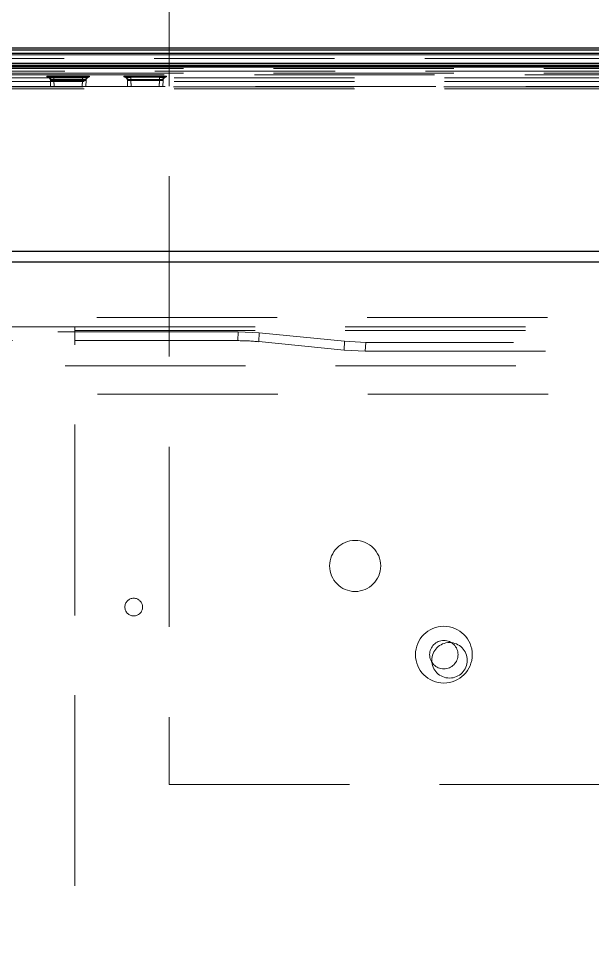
# Model space of a CAD drawing. Header units: millimetres. Extents: x 108 to 5832, y 144 to 4056.
# Drawn here: x 1196.6 to 1277.4, y 1495.6 to 1627.7 of the extents above; entities that cross this region are included whole.
import ezdxf

# ---------------------------------------------------------------- set-up
doc = ezdxf.new("R2010")
doc.units = ezdxf.units.MM
doc.header["$LTSCALE"] = 20
doc.linetypes.add('HIDDEN', pattern=[1.905, 1.27, -0.635])

msp = doc.modelspace()

# ---------------------------------------------------------------- linework, layer by layer
at = {"color": 1, "linetype": 'HIDDEN', "lineweight": 18}
for p, q in [((1217.8, 1719.81), (1217.8, 1519.81)), ((1139.5, 1622.61), (1448.5, 1622.61)), ((1448.5, 1622.6), (1139.5, 1622.6)), ((1139.5, 1622.1), (1448.5, 1622.1)), ((1448.4, 1620.71), (1139.6, 1620.71)), ((1139.6, 1620.31), (1448.4, 1620.31)), ((1448.4, 1620.02), (1139.6, 1620.02)), ((1445.7, 1619.81), (1142.3, 1619.81)), ((1200.56, 1619.6), (1200.56, 1619.51)), ((1201.56, 1619.63), (1201.56, 1619.14)), ((1205.59, 1619.63), (1201.56, 1619.63)), ((1201.56, 1619.48), (1201.56, 1619)), ((1201.56, 1619.48), (1205.59, 1619.48)), ((1205.59, 1619.48), (1201.56, 1619.48)), ((1205.59, 1619.63), (1205.59, 1619.14)), ((1205.59, 1619.48), (1205.59, 1619)), ((1206.59, 1619.51), (1206.59, 1619.6)), ((1211.41, 1619.6), (1211.41, 1619.51)), ((1212.41, 1619.63), (1212.41, 1619.14)), ((1216.44, 1619.63), (1212.41, 1619.63)), ((1212.41, 1619.48), (1212.41, 1619)), ((1212.41, 1619.48), (1216.44, 1619.48)), ((1216.44, 1619.48), (1212.41, 1619.48)), ((1216.44, 1619.14), (1216.44, 1619.63)), ((1216.44, 1619.48), (1216.44, 1619)), ((1217.44, 1619.51), (1217.44, 1619.6)), ((1445.85, 1618.16), (1142.16, 1618.16)), ((1142.2, 1618.11), (1445.8, 1618.11)), ((1142.3, 1619.36), (1445.7, 1619.36)), ((1142.3, 1618.86), (1445.7, 1618.86)), ((1201.1, 1618.11), (1201.06, 1619.12)), ((1201.6, 1618.11), (1201.56, 1619.14)), ((1205.59, 1619.14), (1201.56, 1619.14)), ((1201.6, 1618.11), (1201.56, 1619)), ((1201.56, 1619), (1205.59, 1619)), ((1205.56, 1618.11), (1205.59, 1619.14)), ((1205.56, 1618.11), (1205.59, 1619)), ((1206.06, 1618.11), (1206.09, 1619.12)), ((1211.95, 1618.11), (1211.91, 1619.12)), ((1212.45, 1618.11), (1212.41, 1619.14)), ((1216.44, 1619.14), (1212.41, 1619.14)), ((1212.45, 1618.11), (1212.41, 1619)), ((1212.41, 1619), (1216.44, 1619)), ((1216.44, 1619.14), (1216.41, 1618.11)), ((1216.41, 1618.11), (1216.44, 1619)), ((1216.91, 1618.11), (1216.94, 1619.12)), ((1142.3, 1617.81), (1445.7, 1617.81)), ((1169.5, 1585.61), (1418.51, 1585.61)), ((1204.5, 1584.28), (1204.5, 1583.78)), ((1204.5, 1584.28), (1383.5, 1584.28)), ((1204.5, 1583.78), (1383.5, 1583.78)), ((1204.5, 1429.34), (1204.5, 1583.78)), ((1227.51, 1583.61), (1169.5, 1583.61)), ((1227.51, 1583.61), (1227.45, 1582.35)), ((1230.49, 1583.46), (1227.51, 1583.61)), ((1230.49, 1583.46), (1230.43, 1582.21)), ((1242.52, 1582.26), (1230.49, 1583.46)), ((1227.45, 1582.35), (1204.5, 1582.35)), ((1204.5, 1430.82), (1204.5, 1582.35)), ((1230.43, 1582.21), (1242.45, 1581)), ((1242.45, 1581), (1242.52, 1582.26)), ((1245.5, 1582.11), (1242.52, 1582.26)), ((1245.43, 1580.85), (1245.5, 1582.11)), ((1342.51, 1582.11), (1245.5, 1582.11)), ((1242.45, 1581), (1245.43, 1580.85)), ((1245.43, 1580.85), (1342.57, 1580.85)), ((1165.04, 1578.79), (1422.71, 1578.79)), ((1131.5, 1574.81), (1454.6, 1574.81)), ((1217.8, 1519.81), (1417.8, 1519.81))]:
    msp.add_line(p, q, dxfattribs=at)
at = {"color": 7, "linetype": 'Continuous', "lineweight": 25}
for p, q in [((1139.5, 1623.61), (1448.5, 1623.61)), ((1139.5, 1623.34), (1448.5, 1623.34)), ((1139.5, 1622.84), (1448.5, 1622.84)), ((1448.4, 1621.4), (1139.6, 1621.4)), ((1448.4, 1621.1), (1139.6, 1621.1)), ((1139.6, 1621.01), (1448.4, 1621.01)), ((1448.25, 1620.86), (1139.75, 1620.86)), ((1419, 1594.91), (1169, 1594.91)), ((1417.5, 1593.41), (1170.5, 1593.41))]:
    msp.add_line(p, q, dxfattribs=at)
at = {"color": 1, "linetype": 'HIDDEN', "lineweight": 18}
for centre, radius in [((1244, 1550.61), 3.6), ((1212.8, 1544.81), 1.25), ((1256.5, 1538.11), 4), ((1256.5, 1538.11), 2), ((1257.3, 1537.31), 2.5)]:
    msp.add_circle(centre, radius, dxfattribs=at)
for centre, start, end in [((1200.56, 1619.1), 2.0271, 89.9894), ((1200.56, 1619.01), 2.0106, 90.0133), ((1206.59, 1619.1), 90.0065, 177.9838), ((1206.59, 1619.01), 89.9799, 177.9894), ((1211.41, 1619.1), 2.0162, 89.9935), ((1211.41, 1619.01), 2.0106, 90.0133), ((1217.44, 1619.1), 90.0065, 177.9838), ((1217.44, 1619.01), 89.9867, 177.9894)]:
    msp.add_arc(centre, 0.5, start, end, dxfattribs=at)
for centre, major_axis, ratio, start_param, end_param in [((1204.5, 1586.35), (76.23, 0), 0.052408, 4.247604, 4.712389), ((1227.44, 1552.31), (1.5, 30), 0.998626, 6.233419, 6.332951)]:
    msp.add_ellipse(centre, major_axis=major_axis, ratio=ratio, start_param=start_param, end_param=end_param, dxfattribs=at)
for points, knots in [([(1200.84, 1619.62), (1200.77, 1619.61), (1200.65, 1619.61), (1200.57, 1619.6), (1200.57, 1619.6), (1200.56, 1619.6)], [0, 0, 0, 0, 0.455143, 0.726598, 1, 1, 1, 1]), ([(1200.56, 1619.51), (1200.58, 1619.51), (1200.6, 1619.5), (1200.78, 1619.49), (1200.97, 1619.49), (1201.15, 1619.49), (1201.35, 1619.48), (1201.49, 1619.48), (1201.56, 1619.48)], [0, 0, 0, 0, 0.225307, 0.466644, 0.5956, 0.725227, 0.862209, 1, 1, 1, 1]), ([(1201.3, 1619.49), (1201.27, 1619.51), (1201.2, 1619.55), (1201.07, 1619.59), (1200.94, 1619.62), (1200.84, 1619.62), (1200.8, 1619.62)], [0, 0, 0, 0, 0.238408, 0.48479, 0.738821, 1, 1, 1, 1]), ([(1201.56, 1619.63), (1201.44, 1619.62), (1201.19, 1619.62), (1200.93, 1619.62), (1200.85, 1619.62), (1200.84, 1619.62)], [0, 0, 0, 0, 0.459406, 0.934223, 1, 1, 1, 1]), ([(1200.95, 1619.47), (1200.97, 1619.45), (1201.02, 1619.4), (1201.06, 1619.31), (1201.09, 1619.22), (1201.1, 1619.16), (1201.1, 1619.13)], [0, 0, 0, 0, 0.262459, 0.519513, 0.766693, 1, 1, 1, 1]), ([(1201.56, 1619.45), (1201.51, 1619.45), (1201.41, 1619.44), (1201.25, 1619.41), (1201.09, 1619.36), (1201, 1619.3), (1201.02, 1619.24), (1201.02, 1619.21)], [0, 0, 0, 0, 0.14632, 0.285878, 0.54479, 0.781439, 1, 1, 1, 1]), ([(1206.33, 1619.62), (1206.32, 1619.62), (1206.23, 1619.62), (1205.97, 1619.62), (1205.72, 1619.62), (1205.59, 1619.63)], [0, 0, 0, 0, 0.100105, 0.557273, 1, 1, 1, 1]), ([(1205.59, 1619.48), (1205.66, 1619.48), (1205.81, 1619.48), (1206.01, 1619.49), (1206.19, 1619.49), (1206.38, 1619.49), (1206.55, 1619.5), (1206.58, 1619.51), (1206.59, 1619.51)], [0, 0, 0, 0, 0.138102, 0.276038, 0.405268, 0.535137, 0.775956, 1, 1, 1, 1]), ([(1206.13, 1619.21), (1206.14, 1619.24), (1206.15, 1619.3), (1206.06, 1619.37), (1205.91, 1619.41), (1205.74, 1619.44), (1205.64, 1619.45), (1205.59, 1619.45)], [0, 0, 0, 0, 0.218611, 0.455231, 0.71423, 0.853773, 1, 1, 1, 1]), ([(1206.59, 1619.6), (1206.59, 1619.6), (1206.58, 1619.6), (1206.51, 1619.61), (1206.4, 1619.61), (1206.33, 1619.62)], [0, 0, 0, 0, 0.284357, 0.568123, 1, 1, 1, 1]), ([(1211.67, 1619.62), (1211.61, 1619.61), (1211.5, 1619.61), (1211.42, 1619.6), (1211.42, 1619.6), (1211.41, 1619.6)], [0, 0, 0, 0, 0.432396, 0.715215, 1, 1, 1, 1]), ([(1211.41, 1619.51), (1211.43, 1619.51), (1211.45, 1619.5), (1211.62, 1619.49), (1211.82, 1619.49), (1212, 1619.49), (1212.2, 1619.48), (1212.34, 1619.48), (1212.41, 1619.48)], [0, 0, 0, 0, 0.2245096, 0.4654594, 0.5945872, 0.7243761, 0.8617917, 1, 1, 1, 1]), ([(1212.41, 1619.63), (1212.29, 1619.62), (1212.04, 1619.62), (1211.77, 1619.62), (1211.69, 1619.62), (1211.67, 1619.62)], [0, 0, 0, 0, 0.443227, 0.900565, 1, 1, 1, 1]), ([(1212.41, 1619.45), (1212.36, 1619.45), (1212.26, 1619.44), (1212.1, 1619.41), (1211.94, 1619.37), (1211.85, 1619.3), (1211.87, 1619.24), (1211.87, 1619.21)], [0, 0, 0, 0, 0.146289, 0.285848, 0.544837, 0.781411, 1, 1, 1, 1]), ([(1217.26, 1619.61), (1217.22, 1619.62), (1217.1, 1619.62), (1216.82, 1619.62), (1216.57, 1619.62), (1216.44, 1619.63)], [0, 0, 0, 0, 0.20938, 0.611646, 1, 1, 1, 1]), ([(1216.44, 1619.48), (1216.51, 1619.48), (1216.66, 1619.48), (1216.86, 1619.49), (1217.04, 1619.49), (1217.23, 1619.49), (1217.4, 1619.5), (1217.43, 1619.51), (1217.44, 1619.51)], [0, 0, 0, 0, 0.1377926, 0.275488, 0.4045116, 0.5342692, 0.7753849, 1, 1, 1, 1]), ([(1216.98, 1619.21), (1216.99, 1619.24), (1217, 1619.3), (1216.91, 1619.37), (1216.76, 1619.41), (1216.59, 1619.44), (1216.49, 1619.45), (1216.44, 1619.45)], [0, 0, 0, 0, 0.21859, 0.455256, 0.714151, 0.85371, 1, 1, 1, 1]), ([(1217.44, 1619.6), (1217.44, 1619.6), (1217.43, 1619.6), (1217.37, 1619.61), (1217.3, 1619.61), (1217.26, 1619.61)], [0, 0, 0, 0, 0.337452, 0.674266, 1, 1, 1, 1]), ([(1201.03, 1619.3), (1201.03, 1619.3), (1201.03, 1619.3), (1201.06, 1619.31), (1201.1, 1619.31), (1201.15, 1619.32), (1201.17, 1619.32)], [0, 0, 0, 0, 0.03399, 0.355448, 0.677484, 1, 1, 1, 1]), ([(1201.56, 1619.14), (1201.49, 1619.14), (1201.36, 1619.15), (1201.2, 1619.14), (1201.11, 1619.13), (1201.07, 1619.13), (1201.06, 1619.12), (1201.06, 1619.12)], [0, 0, 0, 0, 0.251549, 0.498747, 0.73561, 0.864473, 1, 1, 1, 1]), ([(1201.06, 1619.03), (1201.07, 1619.03), (1201.08, 1619.02), (1201.17, 1619.02), (1201.26, 1619.01), (1201.35, 1619.01), (1201.45, 1619.01), (1201.53, 1619), (1201.56, 1619)], [0, 0, 0, 0, 0.218748, 0.457819, 0.585591, 0.718518, 0.856701, 1, 1, 1, 1]), ([(1206.09, 1619.12), (1206.09, 1619.12), (1206.09, 1619.13), (1206.05, 1619.13), (1205.96, 1619.14), (1205.79, 1619.15), (1205.66, 1619.14), (1205.59, 1619.14)], [0, 0, 0, 0, 0.135491, 0.264392, 0.501226, 0.748448, 1, 1, 1, 1]), ([(1205.59, 1619), (1205.63, 1619), (1205.7, 1619.01), (1205.8, 1619.01), (1205.89, 1619.01), (1205.99, 1619.02), (1206.07, 1619.02), (1206.08, 1619.03), (1206.09, 1619.03)], [0, 0, 0, 0, 0.143371, 0.281479, 0.414402, 0.542226, 0.78122, 1, 1, 1, 1]), ([(1212.41, 1619.14), (1212.34, 1619.14), (1212.21, 1619.15), (1212.05, 1619.14), (1211.96, 1619.13), (1211.92, 1619.13), (1211.91, 1619.12), (1211.91, 1619.12)], [0, 0, 0, 0, 0.2514849, 0.4986938, 0.7355774, 0.8644594, 1, 1, 1, 1]), ([(1211.91, 1619.03), (1211.92, 1619.03), (1211.93, 1619.02), (1212.02, 1619.02), (1212.11, 1619.01), (1212.2, 1619.01), (1212.3, 1619.01), (1212.38, 1619), (1212.41, 1619)], [0, 0, 0, 0, 0.2187444, 0.4577729, 0.5855981, 0.7185224, 0.8567036, 1, 1, 1, 1]), ([(1216.94, 1619.12), (1216.94, 1619.12), (1216.94, 1619.13), (1216.9, 1619.13), (1216.81, 1619.14), (1216.64, 1619.15), (1216.51, 1619.14), (1216.44, 1619.14)], [0, 0, 0, 0, 0.1355047, 0.2643521, 0.5011962, 0.7484296, 1, 1, 1, 1]), ([(1216.44, 1619), (1216.48, 1619), (1216.55, 1619.01), (1216.65, 1619.01), (1216.74, 1619.01), (1216.84, 1619.02), (1216.92, 1619.02), (1216.93, 1619.03), (1216.94, 1619.03)], [0, 0, 0, 0, 0.1432964, 0.2814776, 0.4144019, 0.5422271, 0.7812556, 1, 1, 1, 1]), ([(1170.2, 1584.19), (1172.94, 1584.13), (1178.39, 1584), (1186.99, 1583.87), (1195.71, 1583.79), (1201.58, 1583.78), (1204.5, 1583.78)], [0, 0, 0, 0, 0.253313, 0.504411, 0.753305, 1, 1, 1, 1]), ([(1204.5, 1584.28), (1201.57, 1584.28), (1195.69, 1584.29), (1186.98, 1584.37), (1178.47, 1584.5), (1173.1, 1584.63), (1170.42, 1584.69)], [0, 0, 0, 0, 0.249172, 0.499967, 0.750778, 1, 1, 1, 1])]:
    msp.add_open_spline(points, degree=3, knots=knots, dxfattribs=at)

doc.saveas('drawing.dxf')
